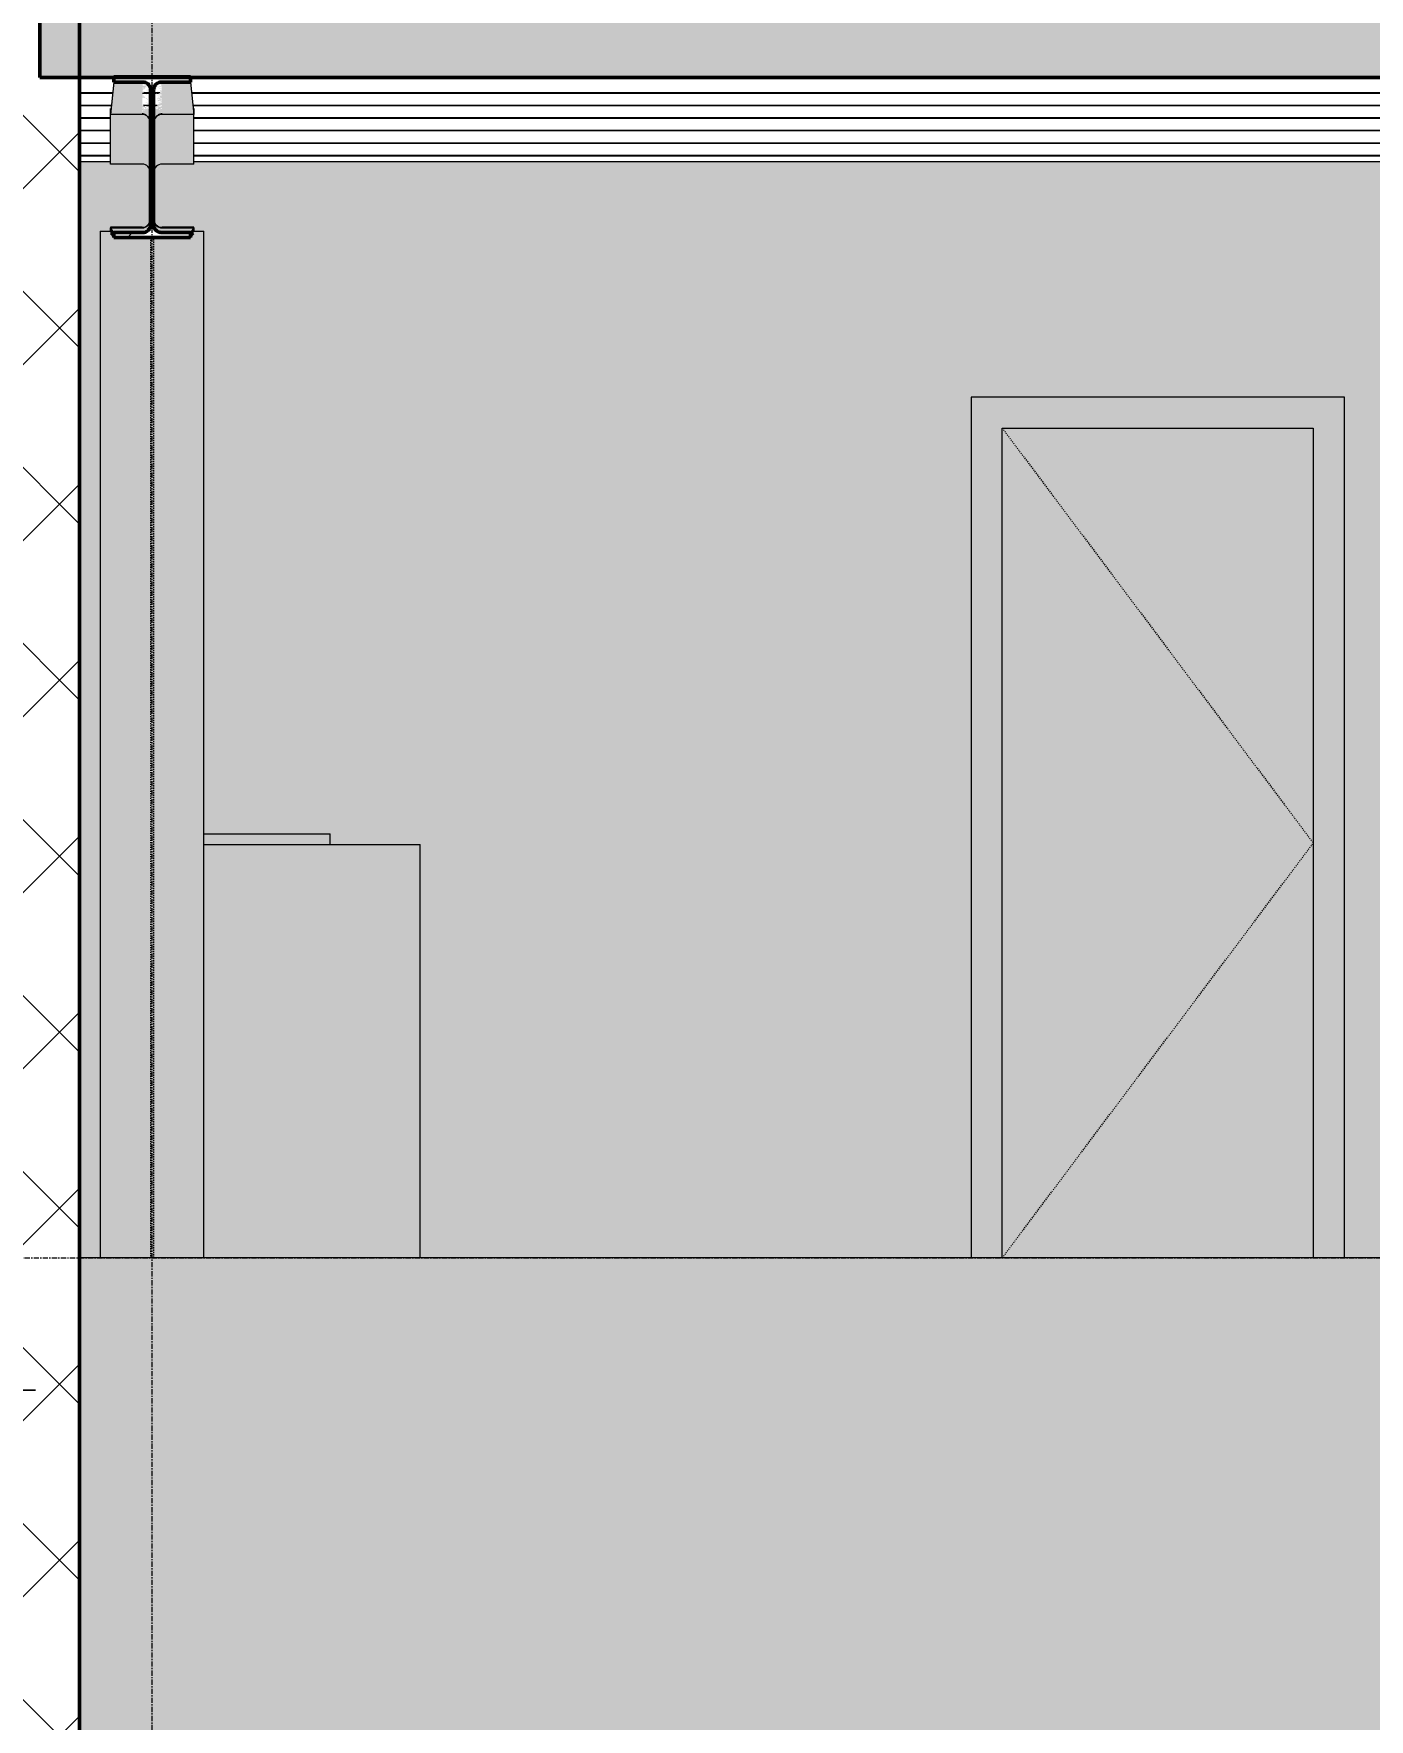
# Model space of a CAD drawing. Header units: inches. Extents: x 1352 to 4245, y -195 to 444.
# Drawn here: x 1581 to 1709.9, y 66.5 to 229 of the extents above; entities that cross this region are included whole.
import ezdxf

# ---------------------------------------------------------------- set-up
doc = ezdxf.new("R2010")
doc.units = ezdxf.units.IN
doc.header["$MEASUREMENT"] = 0
for name, pattern in [('Dash 1_16_', [0.125, 0.0625, -0.0625]), ('Grid Line 1_2_', [0.875, 0.5, -0.125, 0.125, -0.125]), ('Hidden 1_8_', [0.1875, 0.125, -0.0625])]:
    doc.linetypes.add(name, pattern=pattern)
for name, color, linetype, lineweight in [('A-ANNO-DIMS', 211, 'Continuous', 9), ('A-ANNO-DIMS-96', 211, 'Continuous', 9), ('A-DOOR-1', 163, 'Continuous', 13), ('A-DOOR-2', 10, 'Continuous', 13), ('A-DOOR-4', 173, 'Dash 1_16_', 9), ('A-DOOR-FRAM-1', 10, 'Continuous', 13), ('A-DOOR-FRAM-2', 173, 'Continuous', 9), ('A-FLOR-LEVL-1', 51, 'Grid Line 1_2_', 9), ('A-ROOF-2', 132, 'Continuous', 50), ('A-ROOF-PATT-1', 132, 'Continuous', 9), ('A-WALL-6', 153, 'Continuous', 50), ('A-WALL-PATT-3', 7, 'Continuous', 9), ('I-WALL', 2, 'Continuous', 13), ('I-WALL-1', 10, 'Continuous', 13), ('I-WALL-2', 163, 'Continuous', 13), ('M-EQPM', 50, 'Continuous', 9), ('S-BEAM', 12, 'Continuous', 13), ('S-BEAM-3', 12, 'Continuous', 9), ('S-BEAM-4', 12, 'Continuous', 50), ('S-COLS', 52, 'Continuous', 13), ('S-COLS-3', 52, 'Hidden 1_8_', 9), ('S-COLS-4', 52, 'Continuous', 9), ('S-GRID-1', 1, 'Grid Line 1_2_', 9)]:
    doc.layers.add(name, color=color, linetype=linetype, lineweight=lineweight)
doc.styles.add('Century Gothic_1', font='ufonts.com_century-gothic.ttf', dxfattribs={"height": 9})
doc.dimstyles.new('OD__1__Tol__', dxfattribs={"dimscale": 12, "dimtxt": 9.397514, "dimasz": 1, "dimexe": 0.75, "dimexo": 0.5, "dimgap": 0.125, "dimtad": 1, "dimdec": 0, "dimzin": 3, "dimdsep": 46, "dimlunit": 4, "dimtxsty": 'Century Gothic_1', "dimblk1": 'OBLIQUE', "dimblk2": 'OBLIQUE', "dimsah": 1, "dimcen": 0.09, "dimdle": 0.75, "dimazin": 0, "dimtfac": 1, "dimtdec": 4, "dimtix": 1, "dimtmove": 0, "dimatfit": 3, "dimfxl": 1, "dimtvp": 1, "dimtfill": 1, "dimfrac": 2, "dimtolj": 1, "dimtzin": 0, "dimarcsym": 2})

# ---------------------------------------------------------------- blocks, each defined once
blk = doc.blocks.new('Single-Flush - 30_ x 80_-1225038-BUILDING SECTION - EAST_WEST - LOOKING SOUTH')
at = {"layer": 'A-DOOR-2'}
blk.add_hatch(color=256, dxfattribs=at).paths.add_polyline_path([(1704.45, 111), (1704.45, 191), (1674.45, 191), (1674.45, 111)], flags=0)
at = {"layer": 'A-DOOR-FRAM-1'}
blk.add_hatch(color=256, dxfattribs=at).paths.add_polyline_path([(1707.45, 111), (1707.45, 194), (1671.45, 194), (1671.45, 111), (1674.45, 111), (1674.45, 191), (1704.45, 191), (1704.45, 111)], flags=0)
at = {"layer": 'A-DOOR-4'}
for p in [(1674.45, 191), (1674.45, 111)]:
    blk.add_line(p, (1704.45, 151), dxfattribs=at)
at = {"layer": 'A-DOOR-FRAM-2'}
for p, q in [((1671.45, 194), (1671.45, 111)), ((1707.45, 194), (1671.45, 194)), ((1707.45, 111), (1707.45, 194)), ((1674.45, 111), (1674.45, 191)), ((1674.45, 191), (1704.45, 191)), ((1704.45, 191), (1704.45, 111))]:
    blk.add_line(p, q, dxfattribs=at)
blk = doc.blocks.new('Z-Girder - Z-Girder-1383074-BUILDING SECTION - EAST_WEST - LOOKING SOUTH')
at = {"layer": 'S-BEAM-3'}
h = blk.add_hatch(color=256, dxfattribs=at)
h.paths.add_polyline_path([(2410.06, 223.3), (2538.35, 223.3), (2538.35, 223.35), (2306.06, 223.35), (2306.06, 223.3), (2404.83, 223.3)], flags=0)
h.paths.add_polyline_path([(1588.43, 223.3), (1588.6, 223.3), (1588.6, 223.35), (1585.45, 223.35), (1585.45, 223.3)], flags=0)
h.paths.add_polyline_path([(3211.48, 223.3), (3211.83, 223.3), (3211.83, 223.35), (3211.44, 223.35), (3211.45, 223.3)], flags=0)
h.paths.add_polyline_path([(1591.71, 223.3), (1592.31, 223.3), (1592.29, 223.35), (1591.53, 223.35), (1591.56, 223.3)], flags=0)
h.paths.add_polyline_path([(3207.62, 223.3), (3208.18, 223.34), (3208.16, 223.35), (3207.61, 223.35), (3207.61, 223.3)], flags=0)
h.paths.add_polyline_path([(1593.01, 223.3), (1593.18, 223.35), (1593.16, 223.35), (1592.89, 223.33), (1592.91, 223.3), (1593, 223.3)], flags=0)
h.paths.add_polyline_path([(1592.78, 223.3), (1592.86, 223.33), (1592.84, 223.35), (1592.6, 223.35), (1592.62, 223.3)], flags=0)
h.paths.add_polyline_path([(3207.3, 223.3), (3207.29, 223.35), (3206.99, 223.32), (3207, 223.3), (3207.29, 223.3)], flags=0)
h.paths.add_polyline_path([(1596.31, 223.3), (1817.35, 223.3), (1817.35, 223.35), (1596.31, 223.35)], flags=0)
h.paths.add_polyline_path([(3206.93, 223.3), (3206.93, 223.33), (3206.87, 223.35), (3206.87, 223.31), (3206.89, 223.3)], flags=0)
h.paths.add_polyline_path([(3203.46, 223.3), (3203.43, 223.35), (3037.08, 223.35), (3037.08, 223.3), (3203.43, 223.3)], flags=0)
h.paths.add_polyline_path([(1820.46, 223.3), (1821.06, 223.3), (1821.04, 223.35), (1820.28, 223.35), (1820.31, 223.3)], flags=0)
h.paths.add_polyline_path([(1821.76, 223.3), (1821.93, 223.35), (1821.91, 223.35), (1821.64, 223.33), (1821.66, 223.3), (1821.75, 223.3)], flags=0)
h.paths.add_polyline_path([(3025.23, 223.3), (3026.2, 223.3), (3026.2, 223.35), (3025.06, 223.35), (3025.06, 223.3)], flags=0)
h.paths.add_polyline_path([(1821.53, 223.3), (1821.61, 223.33), (1821.59, 223.35), (1821.35, 223.35), (1821.37, 223.3)], flags=0)
h.paths.add_polyline_path([(3021.68, 223.3), (3021.93, 223.35), (3021.91, 223.35), (3021.64, 223.33), (3021.66, 223.3)], flags=0)
h.paths.add_polyline_path([(3021.6, 223.3), (3021.59, 223.35), (3021.35, 223.35), (3021.37, 223.3), (3021.59, 223.3)], flags=0)
h.paths.add_polyline_path([(1825.06, 223.3), (2057.85, 223.3), (2057.85, 223.35), (1825.06, 223.35)], flags=0)
h.paths.add_polyline_path([(3020.31, 223.3), (3021.06, 223.3), (3021.04, 223.35), (3020.28, 223.35), (3020.28, 223.3)], flags=0)
h.paths.add_polyline_path([(3017.35, 223.3), (3017.35, 223.35), (2789.06, 223.35), (2789.06, 223.3), (3017.18, 223.3)], flags=0)
h.paths.add_polyline_path([(2060.96, 223.3), (2061.56, 223.3), (2061.54, 223.35), (2060.78, 223.35), (2060.81, 223.3)], flags=0)
h.paths.add_polyline_path([(2062.26, 223.3), (2062.43, 223.35), (2062.41, 223.35), (2062.14, 223.33), (2062.16, 223.3), (2062.25, 223.3)], flags=0)
h.paths.add_polyline_path([(2062.03, 223.3), (2062.11, 223.33), (2062.09, 223.35), (2061.85, 223.35), (2061.87, 223.3)], flags=0)
h.paths.add_polyline_path([(2785.37, 223.3), (2785.61, 223.33), (2785.59, 223.35), (2785.35, 223.35), (2785.35, 223.3)], flags=0)
h.paths.add_polyline_path([(2785.68, 223.3), (2785.93, 223.35), (2785.91, 223.35), (2785.64, 223.33), (2785.66, 223.3)], flags=0)
h.paths.add_polyline_path([(2065.56, 223.3), (2298.35, 223.3), (2298.35, 223.35), (2065.56, 223.35)], flags=0)
h.paths.add_polyline_path([(2785.06, 223.3), (2785.01, 223.35), (2784.28, 223.35), (2784.31, 223.3), (2785.04, 223.3)], flags=0)
h.paths.add_polyline_path([(2781.35, 223.3), (2781.35, 223.35), (2546.06, 223.35), (2546.06, 223.3), (2781.18, 223.3)], flags=0)
h.paths.add_polyline_path([(2301.46, 223.3), (2302.06, 223.3), (2302.04, 223.35), (2301.28, 223.35), (2301.31, 223.3)], flags=0)
h.paths.add_polyline_path([(2302.76, 223.3), (2302.93, 223.35), (2302.91, 223.35), (2302.64, 223.33), (2302.66, 223.3), (2302.75, 223.3)], flags=0)
h.paths.add_polyline_path([(2302.53, 223.3), (2302.61, 223.33), (2302.59, 223.35), (2302.35, 223.35), (2302.37, 223.3)], flags=0)
h.paths.add_polyline_path([(2542.37, 223.3), (2542.61, 223.33), (2542.59, 223.35), (2542.35, 223.35), (2542.35, 223.3)], flags=0)
h.paths.add_polyline_path([(2542.68, 223.3), (2542.93, 223.35), (2542.91, 223.35), (2542.64, 223.33), (2542.66, 223.3)], flags=0)
h.paths.add_polyline_path([(2542.06, 223.3), (2542.04, 223.35), (2541.28, 223.35), (2541.31, 223.3), (2542.04, 223.3)], flags=0)
h = blk.add_hatch(color=256, dxfattribs=at)
h.paths.add_polyline_path([(3208.19, 223.35), (3208.16, 223.39), (3208.18, 223.35)], flags=0)
h.paths.add_polyline_path([(3207.96, 223.35), (3207.95, 223.39), (3207.95, 223.35)], flags=0)
h.paths.add_polyline_path([(3021.63, 223.35), (3021.65, 223.39), (3021.59, 223.35)], flags=0)
h.paths.add_polyline_path([(3021.06, 223.35), (3021.05, 223.39), (3021.05, 223.35)], flags=0)
h.paths.add_polyline_path([(3017.35, 223.35), (3017.35, 223.39), (3017.18, 223.35)], flags=0)
h.paths.add_polyline_path([(2538.35, 223.35), (2538.35, 223.39), (2538.18, 223.35)], flags=0)
h.paths.add_polyline_path([(2542.06, 223.35), (2542.05, 223.39), (2542.05, 223.35)], flags=0)
h.paths.add_polyline_path([(2302.06, 223.35), (2302.05, 223.39), (2302.05, 223.35)], flags=0)
h.paths.add_polyline_path([(2062.13, 223.35), (2062.15, 223.39), (2062.09, 223.35)], flags=0)
h.paths.add_polyline_path([(1593.2, 223.35), (1593.13, 223.37), (1593.12, 223.39), (1593.16, 223.35)], flags=0)
for p, q in [((1585.45, 223.35), (1588.6, 223.35)), ((1585.45, 223.3), (1588.6, 223.3)), ((1591.53, 223.3), (1592.31, 223.3)), ((1591.66, 223.35), (1592.31, 223.35)), ((1592.6, 223.35), (1592.88, 223.35)), ((1592.6, 223.3), (1592.85, 223.3)), ((1592.91, 223.3), (1593.06, 223.3)), ((1592.92, 223.35), (1593.2, 223.35)), ((1596.31, 223.35), (1817.35, 223.35)), ((1596.31, 223.3), (1817.35, 223.3))]:
    blk.add_line(p, q, dxfattribs=at)
blk = doc.blocks.new('Z-Girder - Z-Girder-1383075-BUILDING SECTION - EAST_WEST - LOOKING SOUTH')
at = {"layer": 'S-BEAM-3'}
h = blk.add_hatch(color=256, dxfattribs=at)
h.paths.add_polyline_path([(2301.64, 222.12), (2301.46, 222.14), (2301.62, 222.12)], flags=0)
h.paths.add_polyline_path([(2301.66, 222.1), (2302.05, 222.1), (2302.04, 222.14), (2301.64, 222.11)], flags=0)
h.paths.add_polyline_path([(2221.93, 222.1), (2298.21, 222.1), (2298.18, 222.14), (2065.69, 222.14), (2065.73, 222.1), (2216.7, 222.1)], flags=0)
h.paths.add_polyline_path([(3025.23, 222.1), (3026.2, 222.1), (3026.2, 222.14), (3025.19, 222.14), (3025.19, 222.1)], flags=0)
h.paths.add_polyline_path([(1585.45, 222.1), (1588.46, 222.1), (1588.43, 222.14), (1585.45, 222.14)], flags=0)
h.paths.add_polyline_path([(3021.61, 222.1), (3021.7, 222.14), (3021.36, 222.14), (3021.37, 222.1), (3021.6, 222.1)], flags=0)
h.paths.add_polyline_path([(1591.91, 222.1), (1592.3, 222.1), (1592.29, 222.14), (1591.89, 222.11)], flags=0)
h.paths.add_polyline_path([(3017.21, 222.1), (3017.18, 222.14), (2789.19, 222.14), (2789.23, 222.1), (3017.18, 222.1)], flags=0)
h.paths.add_polyline_path([(3020.64, 222.12), (3020.46, 222.14), (3020.53, 222.12)], flags=0)
h.paths.add_polyline_path([(3021.05, 222.1), (3021.04, 222.14), (3020.64, 222.11), (3020.66, 222.1), (3021.04, 222.1)], flags=0)
h.paths.add_polyline_path([(1592.84, 222.1), (1592.91, 222.12), (1592.95, 222.14), (1592.61, 222.14), (1592.62, 222.1)], flags=0)
h.paths.add_polyline_path([(1596.44, 222.1), (1817.21, 222.1), (1817.18, 222.14), (1596.44, 222.14)], flags=0)
h.paths.add_polyline_path([(2785.37, 222.1), (2785.66, 222.12), (2785.7, 222.14), (2785.36, 222.14), (2785.36, 222.1)], flags=0)
h.paths.add_polyline_path([(2784.64, 222.12), (2784.46, 222.14), (2784.53, 222.12)], flags=0)
h.paths.add_polyline_path([(2785.05, 222.1), (2785.01, 222.14), (2784.64, 222.11), (2784.66, 222.1), (2785.04, 222.1)], flags=0)
h.paths.add_polyline_path([(2302.59, 222.1), (2302.67, 222.12), (2302.62, 222.14), (2302.5, 222.14), (2302.51, 222.1)], flags=0)
h.paths.add_polyline_path([(2061.87, 222.1), (2061.96, 222.1), (2061.96, 222.14), (2061.86, 222.14), (2061.86, 222.1)], flags=0)
h.paths.add_polyline_path([(1820.66, 222.1), (1821.05, 222.1), (1821.04, 222.14), (1820.64, 222.11)], flags=0)
h.paths.add_polyline_path([(2302.39, 222.1), (2302.46, 222.1), (2302.46, 222.14), (2302.36, 222.14), (2302.37, 222.1)], flags=0)
h.paths.add_polyline_path([(2781.21, 222.1), (2781.18, 222.14), (2546.19, 222.14), (2546.23, 222.1), (2781.18, 222.1)], flags=0)
h.paths.add_polyline_path([(2062.01, 222.1), (2062.17, 222.12), (2062.12, 222.14), (2062, 222.14), (2061.98, 222.1)], flags=0)
h.paths.add_polyline_path([(1821.59, 222.1), (1821.67, 222.12), (1821.62, 222.14), (1821.5, 222.14), (1821.51, 222.1)], flags=0)
h.paths.add_polyline_path([(1821.39, 222.1), (1821.46, 222.1), (1821.46, 222.14), (1821.36, 222.14), (1821.37, 222.1)], flags=0)
h.paths.add_polyline_path([(2306.19, 222.1), (2538.21, 222.1), (2538.18, 222.14), (2306.19, 222.14)], flags=0)
h.paths.add_polyline_path([(1825.19, 222.1), (2057.71, 222.1), (2057.68, 222.14), (1825.19, 222.14)], flags=0)
h.paths.add_polyline_path([(2542.37, 222.1), (2542.66, 222.12), (2542.7, 222.14), (2542.36, 222.14), (2542.36, 222.1)], flags=0)
h.paths.add_polyline_path([(2541.64, 222.12), (2541.46, 222.14), (2541.53, 222.12)], flags=0)
h.paths.add_polyline_path([(2542.05, 222.1), (2542.04, 222.14), (2541.64, 222.11), (2541.66, 222.1), (2542.04, 222.1)], flags=0)
h.paths.add_polyline_path([(2061.14, 222.12), (2060.96, 222.14), (2061.03, 222.12)], flags=0)
h.paths.add_polyline_path([(2061.55, 222.1), (2061.54, 222.14), (2061.14, 222.11), (2061.16, 222.1), (2061.54, 222.1)], flags=0)
h = blk.add_hatch(color=256, dxfattribs=at)
h.paths.add_polyline_path([(2785.05, 222.14), (2785.01, 222.17), (2785.04, 222.14)], flags=0)
h.paths.add_polyline_path([(2781.22, 222.14), (2781.18, 222.17), (2781.18, 222.14)], flags=0)
h.paths.add_polyline_path([(2542.05, 222.14), (2542.04, 222.17), (2542.04, 222.14)], flags=0)
h.paths.add_polyline_path([(2542.7, 222.14), (2542.74, 222.17), (2542.59, 222.14)], flags=0)
h.paths.add_polyline_path([(2298.22, 222.14), (2298.18, 222.17), (2298.18, 222.14)], flags=0)
h.paths.add_polyline_path([(2057.72, 222.14), (2057.68, 222.17), (2057.68, 222.14)], flags=0)
h.paths.add_polyline_path([(1821.05, 222.14), (1821.04, 222.17), (1821.04, 222.14)], flags=0)
h.paths.add_polyline_path([(1817.22, 222.14), (1817.18, 222.17), (1817.18, 222.14)], flags=0)
h.paths.add_polyline_path([(1591.82, 222.14), (1591.65, 222.17), (1591.71, 222.14)], flags=0)
for p, q in [((1585.45, 222.14), (1588.47, 222.14)), ((1585.45, 222.1), (1588.46, 222.1)), ((1591.61, 222.14), (1591.82, 222.14)), ((1591.63, 222.1), (1591.74, 222.1)), ((1591.86, 222.14), (1592.31, 222.14)), ((1591.91, 222.1), (1592.31, 222.1)), ((1592.6, 222.14), (1592.95, 222.14)), ((1592.6, 222.1), (1592.86, 222.1)), ((1596.44, 222.14), (1817.22, 222.14)), ((1596.44, 222.1), (1817.21, 222.1))]:
    blk.add_line(p, q, dxfattribs=at)
blk = doc.blocks.new('Z-Girder - Z-Girder-V1-BUILDING SECTION - EAST_WEST - LOOKING SOUTH')
at = {"layer": 'S-BEAM-3'}
h = blk.add_hatch(color=256, dxfattribs=at)
h.paths.add_polyline_path([(2310.77, 220.89), (2538.18, 220.89), (2538.18, 220.94), (2306.23, 220.94), (2306.23, 220.89)], flags=0)
h.paths.add_polyline_path([(3026.2, 220.89), (3026.2, 220.94), (3025.23, 220.94), (3025.23, 220.89)], flags=0)
h.paths.add_polyline_path([(1588.43, 220.89), (1588.43, 220.94), (1585.45, 220.94), (1585.45, 220.89)], flags=0)
h.paths.add_polyline_path([(1596.48, 220.89), (1817.18, 220.89), (1817.18, 220.94), (1596.48, 220.94)], flags=0)
h.paths.add_polyline_path([(3017.18, 220.89), (3017.18, 220.94), (2789.23, 220.94), (2789.23, 220.89), (3016.26, 220.89)], flags=0)
h.paths.add_polyline_path([(1825.23, 220.89), (2057.68, 220.89), (2057.68, 220.94), (1825.23, 220.94)], flags=0)
h.paths.add_polyline_path([(2781.18, 220.89), (2781.18, 220.94), (2546.23, 220.94), (2546.23, 220.89), (2781.09, 220.89)], flags=0)
h.paths.add_polyline_path([(2065.73, 220.89), (2298.18, 220.89), (2298.18, 220.94), (2065.73, 220.94)], flags=0)
for p, q in [((1585.45, 220.94), (1588.43, 220.94)), ((1585.45, 220.89), (1588.43, 220.89)), ((1596.48, 220.94), (1817.18, 220.94)), ((1596.48, 220.89), (1817.18, 220.89))]:
    blk.add_line(p, q, dxfattribs=at)
blk = doc.blocks.new('Gas Fired Furnace - Direct Vent - 38000 BTUH-1351617-BUILDING SECTION - EAST_WEST - LOOKING SOUTH')
at = {"layer": 'M-EQPM'}
for points in [[(1597.45, 150.87), (1609.63, 150.87), (1609.63, 151.87), (1597.45, 151.87)], [(1618.31, 111), (1618.31, 150.87), (1597.45, 150.87), (1597.45, 111), (1615.73, 111)]]:
    blk.add_hatch(color=256, dxfattribs=at).paths.add_polyline_path(points, flags=0)
for p, q in [((1597.45, 151.87), (1609.63, 151.87)), ((1609.63, 150.87), (1609.63, 151.87)), ((1597.45, 150.87), (1618.31, 150.87)), ((1618.31, 111), (1618.31, 150.87))]:
    blk.add_line(p, q, dxfattribs=at)
blk = doc.blocks.new('W-Wide Flange-Column - W10X49-V7-BUILDING SECTION - EAST_WEST - LOOKING SOUTH')
at = {"layer": 'S-COLS-3'}
for p, q in [((1821.05, 209.37), (1821.05, 111)), ((1821.36, 111), (1821.36, 209.37))]:
    blk.add_line(p, q, dxfattribs=at)
blk = doc.blocks.new('W-Wide Flange - W12X45-V6-BUILDING SECTION - EAST_WEST - LOOKING SOUTH')
at = {"layer": 'S-BEAM-3'}
h = blk.add_hatch(color=256, dxfattribs=at)
h.paths.add_polyline_path([(2062.62, 210), (2062.67, 210.3), (2065.73, 210.3), (2065.73, 210.36), (2062.46, 210.38), (2062.27, 210.46), (2062.09, 210.61), (2061.98, 210.76), (2061.9, 210.95), (2061.86, 210.93), (2061.87, 210.44), (2062.01, 210.14), (2062.17, 210), (2062.6, 210)], flags=0)
h.paths.add_polyline_path([(2060.81, 210), (2061.27, 210.02), (2061.48, 210.29), (2061.56, 210.61), (2061.51, 210.95), (2061.43, 210.76), (2061.3, 210.59), (2061.14, 210.46), (2060.94, 210.38), (2060.74, 210.36), (2057.68, 210.36), (2057.68, 210.3), (2060.74, 210.3), (2060.78, 210)], flags=0)
h.paths.add_polyline_path([(2061.34, 221.74), (2061.34, 221.68), (2061.25, 221.77)], flags=0)
h.paths.add_polyline_path([(2060.89, 221.77), (2061.06, 221.72), (2061, 221.72), (2060.9, 221.77)], flags=0)
h.paths.add_polyline_path([(2061.26, 221.39), (2061.41, 221.2), (2061.35, 221.26), (2061.28, 221.37)], flags=0)
h.paths.add_polyline_path([(2061.15, 221.41), (2061.27, 221.37), (2061.22, 221.35), (2061.16, 221.41)], flags=0)
h.paths.add_polyline_path([(2061.04, 221.5), (2061.19, 221.46), (2061.15, 221.44), (2061.06, 221.49)], flags=0)
h.paths.add_polyline_path([(2061.54, 220.44), (2061.54, 221.79), (2061.32, 221.77), (2061.25, 221.79), (2061.15, 221.75), (2061.04, 221.79), (2060.84, 221.74), (2061.1, 221.63), (2060.81, 221.66), (2060.81, 221.63), (2060.81, 221.6), (2060.81, 221.58), (2060.81, 221.55), (2060.81, 221.52), (2061.16, 221.37), (2061.15, 221.32), (2060.9, 221.42), (2060.92, 221.37), (2060.97, 221.34), (2061.08, 221.3), (2061.43, 220.9), (2061.51, 220.71), (2061.54, 220.5)], flags=0)
h.paths.add_polyline_path([(2062.02, 221.77), (2062.03, 221.73), (2062, 221.73)], flags=0)
h.paths.add_polyline_path([(2061.87, 220.44), (2061.9, 220.71), (2062.07, 221.08), (2062.36, 221.24), (2062.6, 221.29), (2062.5, 221.32), (2062.66, 221.36), (2062.54, 221.38), (2062.6, 221.42), (2062.51, 221.46), (2062.54, 221.48), (2062.67, 221.48), (2062.66, 221.68), (2062.45, 221.67), (2062.39, 221.68), (2062.39, 221.71), (2062.42, 221.77), (2062.27, 221.77), (2062.23, 221.79), (2062.15, 221.76), (2062.14, 221.79), (2062, 221.77), (2061.97, 221.79), (2061.86, 221.79), (2061.87, 220.49)], flags=0)
h.paths.add_polyline_path([(2061.34, 221.15), (2061.3, 221.15), (2061.31, 221.17)], flags=0)
h.paths.add_polyline_path([(2062.03, 221.08), (2062.2, 221.23), (2062.16, 221.2), (2062.04, 221.08)], flags=0)
h.paths.add_polyline_path([(2061.12, 221.2), (2061.05, 221.26), (2061.03, 221.3), (2060.92, 221.32), (2060.81, 221.3), (2060.99, 221.26), (2061.08, 221.22)], flags=0)
h.paths.add_polyline_path([(2062.2, 221.23), (2062.38, 221.34), (2062.38, 221.3), (2062.27, 221.26)], flags=0)
h.paths.add_polyline_path([(2062.66, 221.78), (2062.66, 221.79), (2062.6, 221.79)], flags=0)
for points in [[(2060.74, 216.45), (2060.74, 221.24), (2057.68, 221.24), (2057.68, 216.45), (2059.93, 216.45)], [(2065.73, 216.45), (2065.73, 221.24), (2062.67, 221.22), (2062.67, 216.45), (2065.15, 216.45)]]:
    blk.add_hatch(color=256, dxfattribs=at).paths.add_polyline_path(points, flags=0)
h = blk.add_hatch(color=256, dxfattribs=at)
h.paths.add_polyline_path([(2061.22, 221.13), (2060.97, 221.26), (2060.81, 221.29), (2060.91, 221.24), (2060.98, 221.22), (2061.07, 221.2), (2061.14, 221.14)], flags=0)
h.paths.add_polyline_path([(2061.54, 215.65), (2061.51, 220.71), (2061.34, 221.02), (2061.3, 221.01), (2060.99, 221.2), (2060.81, 221.24), (2060.74, 221.22), (2060.74, 216.45), (2060.94, 216.42), (2061.14, 216.34), (2061.3, 216.21), (2061.43, 216.05), (2061.51, 215.86)], flags=0)
h = blk.add_hatch(color=256, dxfattribs=at)
h.paths.add_polyline_path([(2061.87, 215.65), (2061.9, 215.86), (2061.98, 216.05), (2062.11, 216.21), (2062.27, 216.34), (2062.46, 216.42), (2062.67, 216.45), (2062.67, 221.24), (2062.36, 221.18), (2062.33, 221.2), (2062.2, 221.13), (2062.04, 220.98), (2062.08, 220.98), (2061.9, 220.71), (2061.87, 220.18), (2061.87, 216.06)], flags=0)
h.paths.add_polyline_path([(2062.26, 221.19), (2062.39, 221.23), (2062.49, 221.24), (2062.58, 221.29), (2062.27, 221.2)], flags=0)
for p, q in [((2057.68, 221.79), (2057.68, 221.3)), ((2057.68, 216.45), (2057.68, 221.24)), ((2065.73, 221.3), (2065.73, 221.79)), ((2065.73, 216.45), (2065.73, 221.24)), ((2061.54, 220.5), (2061.54, 211.16)), ((2061.87, 211.16), (2061.87, 220.5)), ((2060.74, 216.45), (2057.68, 216.45)), ((2065.73, 216.45), (2062.67, 216.45)), ((2060.74, 210.36), (2057.68, 210.36)), ((2057.68, 210.36), (2057.68, 210)), ((2065.73, 210.36), (2062.67, 210.36)), ((2065.73, 210), (2065.73, 210.36))]:
    blk.add_line(p, q, dxfattribs=at)
for centre, major_axis, start_param, end_param in [((2060.74, 220.5), (0.8, 0), 1.064904, 1.569106), ((2060.74, 220.5), (0.8, 0), 0, 0.769689), ((2062.67, 220.5), (0.8, 0), 2.232787, 2.336223), ((2062.67, 220.5), (0.8, 0), 1.572487, 2.094395), ((2062.67, 220.5), (0.8, 0), 2.496539, 3.141593), ((2060.74, 215.65), (-0.8, 0), 3.141593, 4.712389), ((2062.67, 215.65), (0.8, 0), 1.570796, 3.141593), ((2060.74, 211.16), (0.8, 0), 4.712389, 6.283185), ((2062.67, 211.16), (0.8, 0), 3.141593, 4.712389)]:
    blk.add_ellipse(centre, major_axis=major_axis, ratio=0.999797, start_param=start_param, end_param=end_param, dxfattribs=at)
blk = doc.blocks.new('DIMBLOCK1-BUILDING SECTION - EAST_WEST - LOOKING SOUTH')
at = {"layer": 'A-ANNO-DIMS-96'}
for p, q in [((1534.83, -9), (1534.83, 107.25)), ((1581.2, 98.25), (1525.83, 98.25)), ((1534.83, 98.25), (1581.2, 98.25)), ((1532.35, 0), (1543.83, 0)), ((1534.83, 0), (1532.35, 0))]:
    blk.add_line(p, q, dxfattribs=at)
at = {"layer": 'A-ANNO-DIMS-96', "lineweight": 50}
for p, q in [((1534.83, 98.25), (1528.83, 104.25)), ((1534.83, 98.25), (1540.83, 92.25)), ((1534.83, 0), (1528.83, 6)), ((1534.83, 0), (1540.83, -6))]:
    blk.add_line(p, q, dxfattribs=at)
at = {"layer": 'A-ANNO-DIMS-96', "color": 0, "insert": (1521.8, 33.39), "char_height": 9, "width": 37.7691, "attachment_point": 1, "rotation": 90, "line_spacing_factor": 0.984502, "style": 'Century Gothic_1', "bg_fill": 3, "box_fill_scale": 1.25, "bg_fill_color": 256, "bg_fill_true_color": 13158600, "bg_fill_transparency": 0}
blk.add_mtext('8\' - 2"', dxfattribs=at)
blk = doc.blocks.new('_Oblique')
at = {"color": 0, "linetype": 'ByBlock', "lineweight": -2}
blk.add_line((-0.5, -0.5), (0.5, 0.5), dxfattribs=at)
blk = doc.blocks.new('DIMBLOCK2-BUILDING SECTION - EAST_WEST - LOOKING SOUTH')
at = {"layer": 'A-ANNO-DIMS-96'}
for p, q in [((1534.83, 102), (1534.83, 226.84)), ((1575.64, 217.84), (1525.83, 217.84)), ((1534.83, 217.84), (1575.64, 217.84)), ((1532.35, 111), (1543.83, 111)), ((1534.83, 111), (1532.35, 111))]:
    blk.add_line(p, q, dxfattribs=at)
at = {"layer": 'A-ANNO-DIMS-96', "lineweight": 50}
for p, q in [((1534.83, 217.84), (1528.83, 223.84)), ((1534.83, 217.84), (1540.83, 211.84)), ((1534.83, 111), (1528.83, 117)), ((1534.83, 111), (1540.83, 105))]:
    blk.add_line(p, q, dxfattribs=at)
at = {"layer": 'A-ANNO-DIMS-96', "color": 0, "insert": (1521.8, 145.18), "char_height": 9, "width": 46.1821, "attachment_point": 1, "rotation": 90, "line_spacing_factor": 0.984502, "style": 'Century Gothic_1', "bg_fill": 3, "box_fill_scale": 1.25, "bg_fill_color": 256, "bg_fill_true_color": 13158600, "bg_fill_transparency": 0}
blk.add_mtext('8\' - 11"', dxfattribs=at)

msp = doc.modelspace()

# ---------------------------------------------------------------- hatches: boundary and pattern name
at = {"layer": 'A-ROOF-PATT-1'}
h = msp.add_hatch(dxfattribs=at)
h.set_pattern_fill('FP_4', color=256, style=0, pattern_type=2)
h.set_pattern_definition([(161.57, (2839.821, 133.239), (-3.8399538, -1.54e-05), [0, -27.322, 3.034, 0]), (18.43, (2838.861, 133.239), (-3.8399538, 1.54e-05), [0, -27.322, 3.034, 0]), (108.43, (2839.821, 133.239), (1.919622, -9.6005246), [9.106, -21.25]), (71.57, (2838.861, 133.239), (1.919622, 9.6005246), [9.106, -21.25])])
h.paths.add_polyline_path([(1581.64, 224.82), (3220.45, 224.82), (3220.45, 232.82), (1581.64, 232.82), (1581.64, 230.19)], flags=0)
at = {"layer": 'A-WALL-PATT-3'}
h = msp.add_hatch(dxfattribs=at)
h.set_pattern_fill('FP_10', color=256, style=0, pattern_type=2)
h.set_pattern_definition([(45, (2839.341, 132.759), (-8.48528, 8.48528), []), (135, (2839.341, 132.759), (-8.48528, -8.48528), [])])
h.paths.add_polyline_path([(1585.45, -48), (1585.45, 264), (1577.83, 264), (1577.83, -48)], flags=0)
at = {"layer": 'I-WALL'}
msp.add_hatch(color=256, dxfattribs=at).paths.add_polyline_path([(1830.33, 0), (1830.33, 111), (1585.45, 111), (1585.45, 0), (1824.76, 0)], flags=0)
at = {"layer": 'I-WALL-1'}
h = msp.add_hatch(color=256, dxfattribs=at)
h.paths.add_polyline_path([(1713.45, 111), (1713.45, 216.67), (1596.48, 216.67), (1596.48, 216.45), (1593.21, 216.42), (1593.02, 216.34), (1592.86, 216.21), (1592.73, 216.05), (1592.65, 215.86), (1592.62, 215.65), (1592.65, 210.95), (1592.73, 210.76), (1592.86, 210.59), (1593.16, 210.4), (1593.21, 210.38), (1593.42, 210.36), (1596.48, 210.36), (1596.48, 210), (1597.45, 210), (1597.45, 151.87), (1609.63, 151.87), (1609.63, 150.87), (1618.31, 150.87), (1618.31, 111), (1671.45, 111), (1671.45, 194), (1707.45, 194), (1707.45, 111)], flags=0)
h.paths.add_polyline_path([(1585.45, 111), (1587.45, 111), (1587.45, 210), (1588.43, 210), (1588.43, 210.36), (1591.69, 210.38), (1591.89, 210.46), (1592.07, 210.61), (1592.22, 210.85), (1592.26, 210.95), (1592.29, 211.16), (1592.26, 215.86), (1592.18, 216.05), (1592.05, 216.21), (1591.89, 216.34), (1591.69, 216.42), (1591.49, 216.45), (1588.43, 216.45), (1588.43, 216.67), (1585.45, 216.67), (1585.45, 198.18)], flags=0)
at = {"layer": 'S-BEAM'}
for points in [[(1588.43, 221.24), (1588.76, 224.37), (1588.76, 224.82), (1588.43, 221.76)], [(1591.49, 221.24), (1591.56, 224.37), (1588.76, 224.37), (1588.43, 221.24), (1589.6, 221.24)], [(1596.48, 221.24), (1596.15, 224.37), (1593.35, 224.35), (1593.42, 221.24), (1594.82, 221.24)], [(1596.48, 221.24), (1596.44, 222.18), (1596.15, 224.82), (1596.15, 224.37), (1596.44, 221.6)], [(1592.6, 210.61), (1592.62, 211.1), (1592.6, 213.19)], [(1588.75, 209.37), (1588.75, 209.86), (1588.43, 210.3), (1588.44, 209.71)], [(1591.56, 209.86), (1591.49, 210.3), (1588.43, 210.3), (1588.75, 209.86), (1589.6, 209.86)], [(1593.35, 209.86), (1596.15, 209.86), (1596.48, 210.3), (1593.42, 210.3), (1593.35, 209.88)], [(1596.15, 209.37), (1596.47, 209.71), (1596.47, 210.28), (1596.15, 209.86)]]:
    msp.add_hatch(color=256, dxfattribs=at).paths.add_polyline_path(points, flags=0)
h = msp.add_hatch(color=256, dxfattribs=at)
h.paths.add_polyline_path([(1591.49, 221.3), (1591.49, 221.24), (1591.63, 221.27), (1591.49, 221.3)], flags=0)
h.paths.add_polyline_path([(1591.69, 221.33), (1591.65, 221.4), (1591.49, 221.4), (1591.49, 221.3), (1591.64, 221.3)], flags=0)
h.paths.add_polyline_path([(1591.8, 221.34), (1591.78, 221.3), (1591.84, 221.3)], flags=0)
h.paths.add_polyline_path([(1591.97, 221.22), (1591.89, 221.31), (1591.91, 221.27), (1591.94, 221.25)], flags=0)
h.paths.add_polyline_path([(1592.09, 221.15), (1592.09, 221.1), (1592.14, 221.05)], flags=0)
h.paths.add_polyline_path([(1592.22, 220.91), (1592.19, 221.04), (1592.09, 221.15), (1592.21, 220.93)], flags=0)
h.paths.add_polyline_path([(1592.12, 221.01), (1591.91, 221.23), (1591.87, 221.26), (1591.84, 221.22), (1592.09, 221.04)], flags=0)
h.paths.add_polyline_path([(1591.89, 221.14), (1591.79, 221.22), (1591.79, 221.18), (1591.86, 221.15)], flags=0)
h.paths.add_polyline_path([(1592.05, 221.01), (1591.97, 221.13), (1591.9, 221.13), (1592.02, 221.04)], flags=0)
h.paths.add_polyline_path([(1591.49, 221.54), (1591.56, 221.58), (1591.49, 221.59)], flags=0)
h.paths.add_polyline_path([(1591.9, 221.41), (1591.49, 221.54), (1591.49, 221.42), (1591.79, 221.38), (1591.94, 221.3), (1591.9, 221.39)], flags=0)
h.paths.add_polyline_path([(1592.01, 221.39), (1591.93, 221.39), (1592.05, 221.3)], flags=0)
h.paths.add_polyline_path([(1592.01, 221.39), (1591.9, 221.49), (1591.79, 221.5)], flags=0)
h.paths.add_polyline_path([(1592.17, 221.18), (1592.15, 221.27), (1592.01, 221.39)], flags=0)
h.paths.add_polyline_path([(1592.07, 221.22), (1592.01, 221.32), (1592.01, 221.28), (1592.05, 221.24)], flags=0)
h.paths.add_polyline_path([(1591.9, 221.41), (1591.79, 221.5), (1591.79, 221.46)], flags=0)
h.paths.add_polyline_path([(1592.09, 221.74), (1592.03, 221.74), (1592.15, 221.62)], flags=0)
h.paths.add_polyline_path([(1592.21, 221.55), (1592.17, 221.68), (1592.09, 221.74), (1592.21, 221.56)], flags=0)
h.paths.add_polyline_path([(1591.49, 221.59), (1591.56, 221.63), (1591.49, 221.65)], flags=0)
h.paths.add_polyline_path([(1591.85, 221.63), (1591.85, 221.67), (1591.5, 221.77), (1591.5, 221.65), (1591.69, 221.67)], flags=0)
h.paths.add_polyline_path([(1591.5, 221.89), (1591.56, 221.93), (1591.5, 221.94)], flags=0)
h.paths.add_polyline_path([(1591.64, 221.77), (1591.69, 221.83), (1591.56, 221.88), (1591.5, 221.86), (1591.5, 221.83)], flags=0)
h.paths.add_polyline_path([(1591.86, 221.67), (1591.73, 221.75), (1591.76, 221.71)], flags=0)
h.paths.add_polyline_path([(1591.91, 221.74), (1591.76, 221.82), (1591.79, 221.79), (1591.83, 221.77)], flags=0)
h.paths.add_polyline_path([(1591.5, 222.06), (1591.56, 222.11), (1591.51, 222.12), (1591.5, 222.06)], flags=0)
h.paths.add_polyline_path([(1591.76, 221.9), (1591.72, 221.86), (1591.93, 221.79), (1591.87, 221.86), (1591.77, 221.9)], flags=0)
h.paths.add_polyline_path([(1591.5, 222), (1591.5, 221.94), (1591.72, 221.94), (1591.69, 221.96), (1591.5, 222)], flags=0)
h.paths.add_polyline_path([(1591.74, 221.99), (1591.64, 222.06), (1591.5, 222.06), (1591.5, 222), (1591.56, 222)], flags=0)
h.paths.add_polyline_path([(1592.09, 221.74), (1591.83, 221.99), (1591.82, 222), (1591.69, 221.96), (1592.06, 221.76)], flags=0)
h.paths.add_polyline_path([(1591.89, 222.12), (1591.82, 222.19), (1591.72, 222.18)], flags=0)
h.paths.add_polyline_path([(1591.97, 222.02), (1591.89, 222.12), (1591.8, 222.12), (1591.89, 222.07)], flags=0)
h.paths.add_polyline_path([(1592.14, 221.86), (1592.04, 222), (1591.97, 222.02), (1592.06, 221.93)], flags=0)
h.paths.add_polyline_path([(1591.65, 222.13), (1591.51, 222.18), (1591.51, 222.12), (1591.56, 222.12)], flags=0)
h.paths.add_polyline_path([(1591.89, 222.04), (1591.71, 222.13), (1591.78, 222.08), (1591.89, 222.04)], flags=0)
h.paths.add_polyline_path([(1592.12, 222.18), (1592.03, 222.31), (1591.98, 222.31), (1592.11, 222.18)], flags=0)
h.paths.add_polyline_path([(1591.71, 222.19), (1591.66, 222.26), (1591.51, 222.22), (1591.56, 222.21)], flags=0)
h.paths.add_polyline_path([(1591.95, 222.42), (1591.81, 222.44), (1592.02, 222.33)], flags=0)
h.paths.add_polyline_path([(1592.14, 222.23), (1592.06, 222.35), (1592.03, 222.33), (1592.11, 222.26)], flags=0)
h.paths.add_polyline_path([(1592.04, 222.62), (1592, 222.7), (1591.92, 222.7), (1592.02, 222.64)], flags=0)
h.paths.add_polyline_path([(1591.79, 222.84), (1591.76, 222.88), (1591.67, 222.93), (1591.52, 222.91), (1591.56, 222.85), (1591.76, 222.84)], flags=0)
h.paths.add_polyline_path([(1592, 222.7), (1592.02, 222.73), (1591.91, 222.83), (1591.79, 222.84)], flags=0)
h.paths.add_polyline_path([(1591.98, 223.02), (1591.81, 223.1), (1591.84, 223.07), (1591.87, 223.06)], flags=0)
h.paths.add_polyline_path([(1592.15, 222.85), (1592.1, 222.96), (1592.08, 222.92)], flags=0)
h.paths.add_polyline_path([(1592.16, 222.92), (1591.93, 223.18), (1591.87, 223.18), (1591.87, 223.14), (1592.03, 223.06)], flags=0)
h.paths.add_polyline_path([(1591.68, 223.02), (1591.68, 223.07), (1591.53, 223.05)], flags=0)
h.paths.add_polyline_path([(1591.52, 222.96), (1591.73, 222.97), (1591.68, 223.02), (1591.53, 223)], flags=0)
h.paths.add_polyline_path([(1591.71, 223.23), (1591.53, 223.3), (1591.56, 223.25)], flags=0)
h.paths.add_polyline_path([(1591.53, 223.4), (1591.7, 223.4), (1591.7, 223.42), (1591.53, 223.42)], flags=0)
h.paths.add_polyline_path([(1591.71, 223.33), (1591.53, 223.4), (1591.56, 223.35), (1591.7, 223.34)], flags=0)
h.paths.add_polyline_path([(1592.05, 223.57), (1591.99, 223.67), (1591.91, 223.67), (1592.03, 223.58)], flags=0)
h.paths.add_polyline_path([(1592.15, 223.42), (1592.03, 223.57), (1592.03, 223.53), (1592.08, 223.49)], flags=0)
h.paths.add_polyline_path([(1591.54, 223.44), (1591.56, 223.49), (1591.54, 223.49)], flags=0)
h.paths.add_polyline_path([(1592.04, 223.45), (1591.97, 223.54), (1591.89, 223.53), (1592.03, 223.45)], flags=0)
h.paths.add_polyline_path([(1591.78, 223.46), (1591.68, 223.51), (1591.54, 223.49)], flags=0)
h.paths.add_polyline_path([(1592.19, 223.49), (1592.14, 223.62), (1592.03, 223.7)], flags=0)
h.paths.add_polyline_path([(1591.54, 223.64), (1591.72, 223.65), (1591.54, 223.69)], flags=0)
h.paths.add_polyline_path([(1591.78, 223.7), (1591.68, 223.8), (1591.54, 223.75), (1591.54, 223.74), (1591.76, 223.7)], flags=0)
h.paths.add_polyline_path([(1592.06, 223.74), (1592.02, 223.82), (1592.02, 223.78), (1592.04, 223.76)], flags=0)
h.paths.add_polyline_path([(1591.76, 223.83), (1591.76, 223.87), (1591.92, 223.87), (1591.9, 223.93), (1591.75, 224.02), (1591.55, 224.02), (1591.55, 223.98), (1591.56, 223.84), (1591.74, 223.83)], flags=0)
h.paths.add_polyline_path([(1591.84, 223.75), (1591.76, 223.83), (1591.68, 223.8), (1591.76, 223.77)], flags=0)
h.paths.add_polyline_path([(1591.92, 223.97), (1591.82, 224.05), (1591.75, 224.02)], flags=0)
h.paths.add_polyline_path([(1592.02, 223.95), (1591.92, 223.97), (1592.08, 223.85)], flags=0)
h.paths.add_polyline_path([(1592.18, 223.76), (1592.12, 223.9), (1592.03, 223.95), (1592.14, 223.81)], flags=0)
h.paths.add_polyline_path([(1592.06, 223.81), (1592.05, 223.86), (1592.02, 223.84)], flags=0)
h.paths.add_polyline_path([(1592.09, 224.02), (1592.06, 224.09), (1591.72, 224.35), (1591.56, 224.35), (1591.55, 224.14), (1591.74, 224.15), (1591.76, 224.2), (1592, 224.09), (1592.02, 224.07)], flags=0)
h = msp.add_hatch(color=256, dxfattribs=at)
h.paths.add_polyline_path([(1593.42, 221.3), (1593.42, 221.36), (1593.28, 221.29)], flags=0)
h.paths.add_polyline_path([(1593.21, 221.22), (1593.42, 221.28), (1593.42, 221.3), (1593.23, 221.23)], flags=0)
h.paths.add_polyline_path([(1593.11, 221.23), (1593.11, 221.18), (1593.14, 221.23)], flags=0)
h.paths.add_polyline_path([(1592.93, 221.16), (1592.95, 221.13), (1592.95, 221.17)], flags=0)
h.paths.add_polyline_path([(1592.95, 221.23), (1593.14, 221.31), (1593.12, 221.35), (1593.03, 221.29)], flags=0)
h.paths.add_polyline_path([(1593.42, 221.42), (1593.35, 221.36), (1593.42, 221.36)], flags=0)
h.paths.add_polyline_path([(1593.24, 221.43), (1593.42, 221.42), (1593.42, 221.48), (1593.28, 221.48), (1593.24, 221.43)], flags=0)
h.paths.add_polyline_path([(1593.26, 221.79), (1593.2, 221.69), (1593.15, 221.64), (1593.11, 221.62), (1593.41, 221.69), (1593.41, 221.78)], flags=0)
h.paths.add_polyline_path([(1593.4, 222.08), (1593.4, 222.12), (1593.24, 222.05)], flags=0)
h.paths.add_polyline_path([(1593.4, 222.03), (1593.4, 222.08), (1593.35, 222.03), (1593.4, 222.03)], flags=0)
h.paths.add_polyline_path([(1593.03, 221.94), (1593.02, 221.87), (1593, 221.81), (1593, 221.74), (1592.9, 221.64), (1593.21, 221.78), (1593.41, 221.88), (1593.4, 222.03), (1593.05, 221.94)], flags=0)
h.paths.add_polyline_path([(1593.4, 222.37), (1593.39, 222.42), (1593.35, 222.37), (1593.39, 222.37)], flags=0)
h.paths.add_polyline_path([(1593.05, 222.04), (1593.4, 222.17), (1593.4, 222.37), (1593.05, 222.26), (1593.05, 222.22), (1593.01, 222.18), (1592.84, 222.08), (1592.85, 221.97), (1593.01, 222.06)], flags=0)
h.paths.add_polyline_path([(1592.77, 221.77), (1592.93, 221.92), (1593.15, 221.99), (1593.15, 222.03), (1593, 222.02), (1592.85, 221.92), (1592.84, 221.9)], flags=0)
h.paths.add_polyline_path([(1593.07, 222.35), (1593.23, 222.42), (1593.39, 222.42), (1593.35, 222.5), (1593.06, 222.4), (1593.07, 222.37)], flags=0)
h.paths.add_polyline_path([(1593.23, 222.58), (1593.23, 222.54), (1593.39, 222.58), (1593.35, 222.61)], flags=0)
h.paths.add_polyline_path([(1592.99, 222.5), (1593.39, 222.66), (1593.14, 222.66), (1592.99, 222.61), (1592.99, 222.55)], flags=0)
h.paths.add_polyline_path([(1593.23, 222.51), (1593.39, 222.52), (1593.35, 222.55), (1593.27, 222.52)], flags=0)
h.paths.add_polyline_path([(1593.14, 222.66), (1593.39, 222.71), (1593.24, 222.73), (1593.16, 222.67)], flags=0)
h.paths.add_polyline_path([(1592.96, 222.69), (1593.17, 222.75), (1593.38, 222.83), (1593.35, 222.9), (1593.16, 222.83), (1592.96, 222.74)], flags=0)
h.paths.add_polyline_path([(1593.21, 222.96), (1593.05, 222.94), (1593.03, 222.88), (1593.2, 222.96)], flags=0)
h.paths.add_polyline_path([(1593.14, 222.89), (1593.38, 222.91), (1593.35, 223.05), (1593.22, 223.01), (1593.2, 222.96)], flags=0)
h.paths.add_polyline_path([(1592.91, 222.75), (1593.14, 222.89), (1593.01, 222.86)], flags=0)
h.paths.add_polyline_path([(1593.38, 223.15), (1593.12, 223.05), (1593.12, 223.03), (1593.38, 223.1)], flags=0)
h.paths.add_polyline_path([(1593.38, 223.2), (1593.35, 223.15), (1593.38, 223.15), (1593.38, 223.2)], flags=0)
h.paths.add_polyline_path([(1593.19, 223.25), (1593.12, 223.16), (1593.38, 223.2), (1593.35, 223.39), (1593.16, 223.34), (1593.19, 223.3)], flags=0)
h.paths.add_polyline_path([(1592.88, 223.12), (1592.88, 223.06), (1592.93, 223.14)], flags=0)
h.paths.add_polyline_path([(1592.85, 223.14), (1593.16, 223.29), (1593.19, 223.3), (1593.16, 223.34), (1592.93, 223.23), (1592.85, 223.15)], flags=0)
h.paths.add_polyline_path([(1592.84, 223.29), (1592.75, 223.22), (1592.68, 223.08)], flags=0)
h.paths.add_polyline_path([(1593.37, 223.49), (1593.12, 223.4), (1593.13, 223.37), (1593.37, 223.4), (1593.37, 223.46)], flags=0)
h.paths.add_polyline_path([(1593.2, 223.5), (1593.37, 223.49), (1593.37, 223.54), (1593.22, 223.56)], flags=0)
h.paths.add_polyline_path([(1593, 223.42), (1593.11, 223.5), (1593.07, 223.49)], flags=0)
h.paths.add_polyline_path([(1592.9, 223.39), (1593.07, 223.49), (1592.96, 223.48)], flags=0)
h.paths.add_polyline_path([(1592.92, 223.03), (1593.19, 223.15), (1593.11, 223.16), (1592.92, 223.04)], flags=0)
h.paths.add_polyline_path([(1592.96, 223.93), (1592.96, 223.87), (1593.04, 223.92)], flags=0)
h.paths.add_polyline_path([(1593.14, 224), (1593.05, 224), (1593.04, 223.96)], flags=0)
h.paths.add_polyline_path([(1593.19, 223.96), (1593.36, 223.99), (1593.18, 223.96)], flags=0)
h.paths.add_polyline_path([(1592.97, 223.81), (1593.16, 223.9), (1593.36, 223.91), (1593.32, 223.96), (1593.12, 223.93), (1592.99, 223.83)], flags=0)
h.paths.add_polyline_path([(1592.65, 223.38), (1592.86, 223.7), (1592.86, 223.76), (1592.74, 223.66), (1592.7, 223.53)], flags=0)
h.paths.add_polyline_path([(1593.11, 223.7), (1593.36, 223.75), (1593.22, 223.77)], flags=0)
h.paths.add_polyline_path([(1593.35, 224.2), (1593.19, 224.1), (1593.36, 224.15), (1593.35, 224.19)], flags=0)
h.paths.add_polyline_path([(1592.82, 224.02), (1593.02, 224.13), (1593.16, 224.16), (1593.35, 224.2), (1593.35, 224.37), (1593.13, 224.31), (1592.82, 224.07)], flags=0)
h.paths.add_polyline_path([(1593.21, 224.08), (1593.36, 224.08), (1593.35, 224.14), (1593.25, 224.09)], flags=0)
at = {"layer": 'S-BEAM-3'}
h = msp.add_hatch(dxfattribs=at)
h.set_pattern_fill('FP_8', color=256, style=0, pattern_type=2)
h.set_pattern_definition([(45, (2839.341, 132.759), (-9.50352, 9.50352), []), (45, (2839.341, 147.159), (-9.50352, 9.50352), [])])
h.paths.add_polyline_path([(1594.82, 209.37), (1596.15, 209.37), (1596.15, 209.86), (1593.18, 209.88), (1592.88, 210.02), (1592.67, 210.29), (1592.6, 210.61), (1592.62, 223.79), (1592.76, 224.09), (1593.02, 224.3), (1593.35, 224.37), (1596.15, 224.37), (1596.15, 224.87), (1588.76, 224.87), (1588.76, 224.37), (1591.72, 224.35), (1592.02, 224.21), (1592.23, 223.95), (1592.31, 223.62), (1592.29, 210.44), (1592.14, 210.14), (1591.88, 209.93), (1591.56, 209.86), (1588.75, 209.86), (1588.75, 209.37), (1589.6, 209.37)], flags=0)
at = {"layer": 'S-COLS'}
h = msp.add_hatch(color=256, dxfattribs=at)
h.paths.add_polyline_path([(1587.45, 111), (1597.45, 111), (1597.45, 210), (1596.47, 210), (1596.47, 209.71), (1596.15, 209.37), (1588.75, 209.37), (1588.44, 209.71), (1588.43, 210), (1587.45, 210), (1587.45, 198.18)], flags=0)
h.paths.add_polyline_path([(1593.35, 209.86), (1593.35, 210), (1592.92, 210), (1593.18, 209.88)], flags=0)
h.paths.add_polyline_path([(1591.56, 209.86), (1591.88, 209.93), (1591.99, 210), (1591.53, 210), (1591.55, 209.88)], flags=0)

# ---------------------------------------------------------------- linework, layer by layer
at = {"layer": 'A-FLOR-LEVL-1'}
msp.add_line((1351.78, 111), (4220.89, 111), dxfattribs=at)
at = {"layer": 'A-ROOF-2'}
for p, q in [((1581.64, 235.32), (1581.64, 224.82)), ((1581.64, 224.82), (3220.45, 224.82))]:
    msp.add_line(p, q, dxfattribs=at)
at = {"layer": 'A-WALL-6'}
msp.add_line((1585.45, -48), (1585.45, 264), dxfattribs=at)
at = {"layer": 'I-WALL'}
msp.add_line((1830.33, 111), (1585.45, 111), dxfattribs=at)
at = {"layer": 'I-WALL-2'}
for p, q in [((1588.43, 216.67), (1585.45, 216.67)), ((1713.45, 216.67), (1596.48, 216.67))]:
    msp.add_line(p, q, dxfattribs=at)
at = {"layer": 'S-BEAM-3'}
for p, q in [((1588.76, 224.37), (1588.43, 221.24)), ((1596.15, 224.37), (1596.48, 221.24)), ((1588.43, 221.24), (1588.43, 221.82)), ((1591.49, 221.24), (1588.43, 221.24)), ((1596.48, 221.24), (1593.42, 221.24)), ((1596.48, 221.82), (1596.48, 221.24)), ((1592.29, 211.1), (1592.29, 220.44)), ((1592.62, 220.44), (1592.62, 211.1)), ((1588.75, 209.86), (1588.43, 210.3)), ((1588.43, 210), (1588.43, 210.3)), ((1588.43, 210.3), (1591.49, 210.3)), ((1588.75, 209.37), (1588.43, 209.72)), ((1593.42, 210.3), (1596.48, 210.3)), ((1596.48, 210.3), (1596.15, 209.86)), ((1596.15, 209.37), (1596.48, 209.72)), ((1596.48, 210.3), (1596.48, 210))]:
    msp.add_line(p, q, dxfattribs=at)
for centre, start_param, end_param in [((1591.49, 220.44), 3.141593, 4.712389), ((1593.42, 220.44), 4.712389, 6.283185), ((1591.49, 211.1), 1.570796, 3.141593), ((1593.42, 211.1), 0, 1.570796)]:
    msp.add_ellipse(centre, major_axis=(-0.8, 0), ratio=0.999797, start_param=start_param, end_param=end_param, dxfattribs=at)
at = {"layer": 'S-BEAM-4'}
for p, q in [((1596.15, 224.87), (1588.76, 224.87)), ((1588.76, 224.87), (1588.76, 224.37)), ((1588.76, 224.37), (1591.56, 224.37)), ((1593.35, 224.37), (1596.15, 224.37)), ((1596.15, 224.37), (1596.15, 224.87)), ((1592.31, 223.62), (1592.31, 210.61)), ((1592.6, 210.61), (1592.6, 223.62)), ((1591.56, 209.86), (1588.75, 209.86)), ((1588.75, 209.86), (1588.75, 209.37)), ((1596.15, 209.86), (1593.35, 209.86)), ((1596.15, 209.37), (1596.15, 209.86)), ((1588.75, 209.37), (1596.15, 209.37))]:
    msp.add_line(p, q, dxfattribs=at)
for points in [[(1591.56, 224.37), (1591.61, 224.37), (1591.72, 224.36), (1591.89, 224.3), (1592.03, 224.21), (1592.17, 224.07), (1592.28, 223.87), (1592.31, 223.71), (1592.31, 223.62)], [(1592.6, 223.62), (1592.6, 223.68), (1592.61, 223.79), (1592.67, 223.95), (1592.76, 224.09), (1592.9, 224.23), (1593.1, 224.34), (1593.26, 224.37), (1593.35, 224.37)], [(1592.31, 210.61), (1592.31, 210.55), (1592.3, 210.44), (1592.24, 210.28), (1592.15, 210.14), (1592.01, 210), (1591.81, 209.89), (1591.64, 209.86), (1591.56, 209.86)], [(1593.35, 209.86), (1593.29, 209.86), (1593.18, 209.87), (1593.02, 209.93), (1592.88, 210.02), (1592.74, 210.16), (1592.63, 210.36), (1592.6, 210.53), (1592.6, 210.61)]]:
    msp.add_open_spline(points, degree=3, knots=[0, 0, 0, 0, 0.142857, 0.285714, 0.428571, 0.571429, 0.785714, 1, 1, 1, 1], dxfattribs=at)
at = {"layer": 'S-COLS-4'}
for p, q in [((1587.45, 210), (1588.44, 210)), ((1587.45, 210), (1587.45, 111)), ((1591.53, 210), (1591.99, 210)), ((1592.92, 210), (1593.37, 210)), ((1596.47, 210), (1597.45, 210)), ((1597.45, 111), (1597.45, 210))]:
    msp.add_line(p, q, dxfattribs=at)
at = {"layer": 'S-GRID-1'}
msp.add_line((1592.45, -75.41), (1592.45, 346.82), dxfattribs=at)

# ---------------------------------------------------------------- block references
at = {"layer": 'A-DOOR-1'}
msp.add_blockref('Single-Flush - 30_ x 80_-1225038-BUILDING SECTION - EAST_WEST - LOOKING SOUTH', (0, 0), dxfattribs=at)
at = {"layer": 'M-EQPM'}
msp.add_blockref('Gas Fired Furnace - Direct Vent - 38000 BTUH-1351617-BUILDING SECTION - EAST_WEST - LOOKING SOUTH', (0, 0), dxfattribs=at)
at = {"layer": 'S-BEAM-3'}
for name, p in [('Z-Girder - Z-Girder-1383074-BUILDING SECTION - EAST_WEST - LOOKING SOUTH', (0, 0)), ('Z-Girder - Z-Girder-1383075-BUILDING SECTION - EAST_WEST - LOOKING SOUTH', (0, 0)), ('W-Wide Flange - W12X45-V6-BUILDING SECTION - EAST_WEST - LOOKING SOUTH', (-469.25, 0)), ('Z-Girder - Z-Girder-V1-BUILDING SECTION - EAST_WEST - LOOKING SOUTH', (0, 0)), ('Z-Girder - Z-Girder-V1-BUILDING SECTION - EAST_WEST - LOOKING SOUTH', (0, -1.21)), ('Z-Girder - Z-Girder-V1-BUILDING SECTION - EAST_WEST - LOOKING SOUTH', (0, -2.42)), ('Z-Girder - Z-Girder-V1-BUILDING SECTION - EAST_WEST - LOOKING SOUTH', (0, -3.63))]:
    msp.add_blockref(name, p, dxfattribs=at)
at = {"layer": 'S-COLS-3'}
msp.add_blockref('W-Wide Flange-Column - W10X49-V7-BUILDING SECTION - EAST_WEST - LOOKING SOUTH', (-228.75, 0), dxfattribs=at)

# ---------------------------------------------------------------- next in the draw order: dimensions: what is measured, and where the dimension line sits
at = {"layer": 'A-ANNO-DIMS'}
dim = msp.add_linear_dim(base=(1534.83, 98.25), p1=(1526.35, 0), p2=(1587.2, 98.25), angle=90, dimstyle='OD__1__Tol__', override={"dimpost": '<>', "dimfxl": 115.570859}, dxfattribs=at)
dim.commit()
dim.dimension.update_dxf_attribs({"geometry": 'DIMBLOCK1-BUILDING SECTION - EAST_WEST - LOOKING SOUTH', "text_midpoint": (1528.61, 49.12)})

# ---------------------------------------------------------------- next in the draw order: dimensions: what is measured, and where the dimension line sits
dim = msp.add_linear_dim(base=(1534.83, 217.84), p1=(1526.35, 111), p2=(1581.64, 217.84), angle=90, dimstyle='OD__1__Tol__', override={"dimpost": '<>', "dimfxl": 120.304115}, dxfattribs=at)
dim.commit()
dim.dimension.update_dxf_attribs({"geometry": 'DIMBLOCK2-BUILDING SECTION - EAST_WEST - LOOKING SOUTH', "text_midpoint": (1528.61, 164.42)})

doc.saveas('drawing.dxf')
